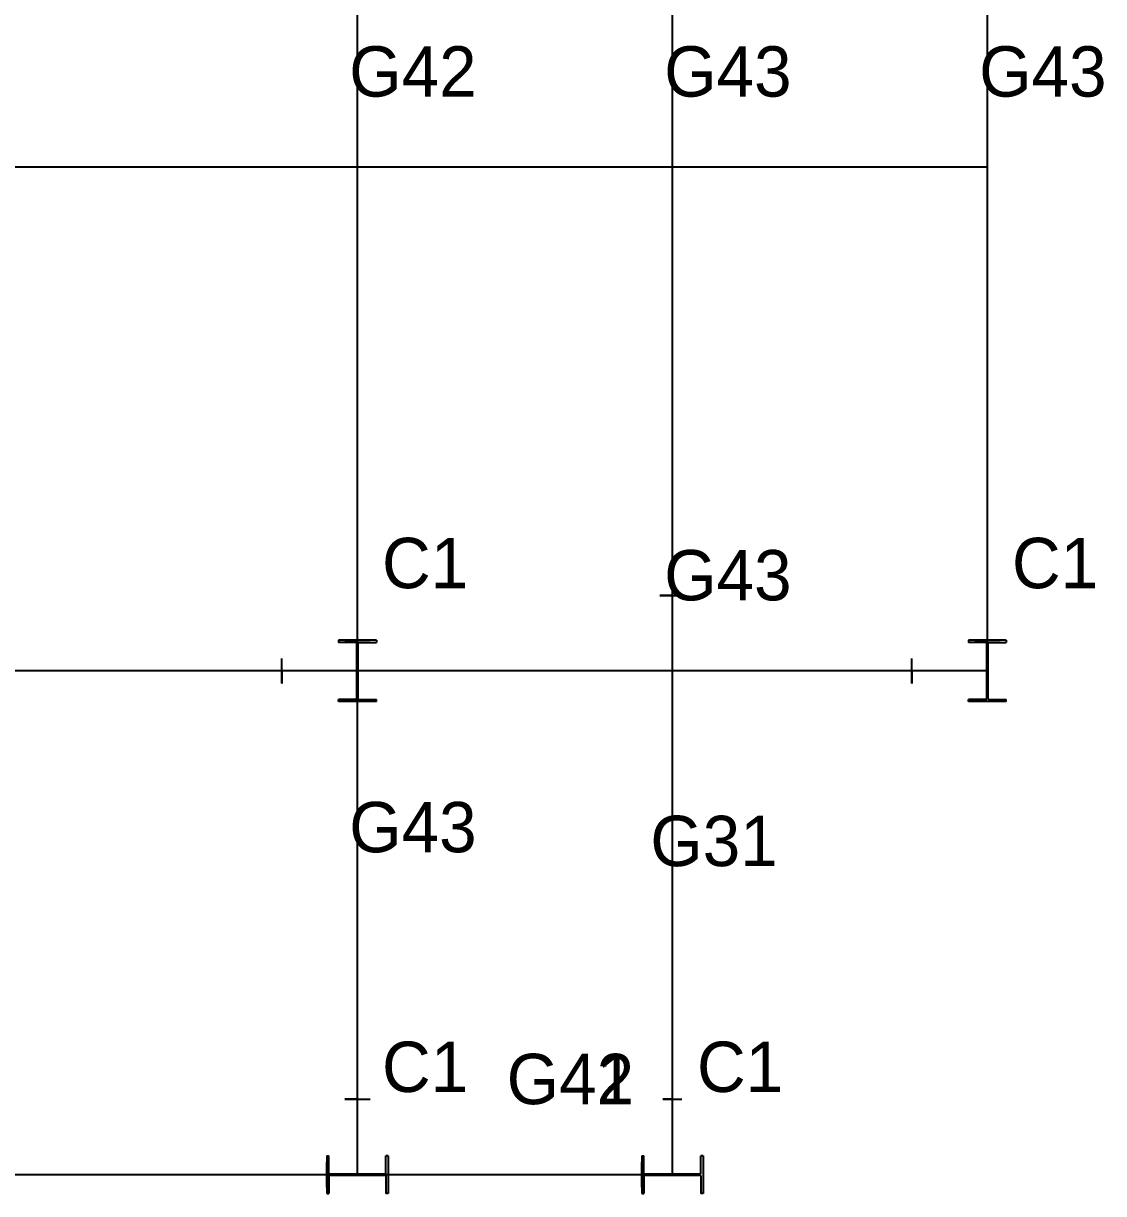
# Model space of a CAD drawing. Extents: x -150 to 68522, y -150 to 33063.
# Drawn here: x 59949 to 68522, y -150 to 9141 of the extents above; entities that cross this region are included whole.
import ezdxf
from ezdxf.enums import TextEntityAlignment as Align

# ---------------------------------------------------------------- set-up
doc = ezdxf.new("R2010")
doc.units = 0
doc.layers.get('0').update_dxf_attribs({"color": 2, "linetype": 'CONTINUOUS'})

msp = doc.modelspace()

# ---------------------------------------------------------------- linework, layer by layer
for p, q in [((62600, 8000), (62600, 12000)), ((62600, 4000, 3330), (62600, 12000, 3330)), ((62600, 4000, 6460), (62600, 12000, 6460)), ((62600, 4000, 9590), (62600, 12000, 9590)), ((65100, 4000, 3330), (65100, 12000, 3330)), ((65100, 4000, 6460), (65100, 12000, 6460)), ((65100, 4000, 9590), (65100, 12000, 9590)), ((67600, 8000), (67600, 12000)), ((67600, 4000, 3330), (67600, 12000, 3330)), ((67600, 4000, 6460), (67600, 12000, 6460)), ((67600, 4000, 9590), (67600, 12000, 9590)), ((62600, 8000), (55100, 8000)), ((62600, 4000), (62600, 8000)), ((67600, 8000), (62600, 8000)), ((67600, 4000), (67600, 8000)), ((62600, 4000), (55100, 4000)), ((62600, 4000, 3330), (55100, 4000, 3330)), ((62600, 4000, 6460), (55100, 4000, 6460)), ((62600, 4000, 9590), (55100, 4000, 9590)), ((62600, 0), (62600, 4000)), ((65100, 4000), (62600, 4000)), ((62600, 4000), (62600, 4000, 3330)), ((67600, 4000, 3330), (62600, 4000, 3330)), ((62600, 0, 3330), (62600, 4000, 3330)), ((62600, 4000, 3330), (62600, 4000, 6460)), ((62600, 4000, 6460), (62600, 4000, 9590)), ((67600, 4000, 6460), (62600, 4000, 6460)), ((62600, 0, 6460), (62600, 4000, 6460)), ((67600, 4000, 9590), (62600, 4000, 9590)), ((62600, 0, 9590), (62600, 4000, 9590)), ((67600, 4000), (65100, 4000)), ((65100, 0), (65100, 4000)), ((65100, 0, 3330), (65100, 4000, 3330)), ((65100, 0, 6460), (65100, 4000, 6460)), ((65100, 0, 9590), (65100, 4000, 9590)), ((67600, 4000), (67600, 4000, 3330)), ((67600, 4000, 3330), (67600, 4000, 6460)), ((67600, 4000, 6460), (67600, 4000, 9590)), ((62600, 0), (55100, 0)), ((62600, 0, 3330), (55100, 0, 3330)), ((62600, 0, 6460), (55100, 0, 6460)), ((62600, 0, 9590), (55100, 0, 9590)), ((65100, 0), (62600, 0)), ((62600, 0), (62600, 0, 3330)), ((65100, 0, 3330), (62600, 0, 3330)), ((62600, 0, 3330), (62600, 0, 6460)), ((62600, 0, 6460), (62600, 0, 9590)), ((65100, 0, 6460), (62600, 0, 6460)), ((65100, 0, 9590), (62600, 0, 9590)), ((65100, 0), (65100, 0, 3330)), ((65100, 0, 3330), (65100, 0, 6460)), ((65100, 0, 6460), (65100, 0, 9590))]:
    msp.add_line(p, q)
at = {"layer": 'C1'}
for p, q in [((62750, 4244), (62450, 4244)), ((62450, 4244), (62450, 4226)), ((62750, 4244, 3330), (62450, 4244, 3330)), ((62450, 4244, 3330), (62450, 4226, 3330)), ((62750, 4244, 6460), (62450, 4244, 6460)), ((62450, 4244, 6460), (62450, 4226, 6460)), ((62594.5, 4226), (62450, 4226)), ((62594.5, 4226, 3330), (62450, 4226, 3330)), ((62594.5, 4226, 6460), (62450, 4226, 6460)), ((62594.5, 3774), (62594.5, 4226)), ((62594.5, 4226), (62594.5, 4226)), ((62594.5, 4226), (62594.5, 4226)), ((62594.5, 4226), (62594.5, 4226)), ((62594.5, 3774, 3330), (62594.5, 4226, 3330)), ((62594.5, 4226, 3330), (62594.5, 4226, 3330)), ((62594.5, 4226, 3330), (62594.5, 4226, 3330)), ((62594.5, 4226, 3330), (62594.5, 4226, 3330)), ((62594.5, 3774, 6460), (62594.5, 4226, 6460)), ((62594.5, 4226, 6460), (62594.5, 4226, 6460)), ((62594.5, 4226, 6460), (62594.5, 4226, 6460)), ((62594.5, 4226, 6460), (62594.5, 4226, 6460)), ((62605.5, 3774), (62605.5, 4226)), ((62605.5, 4226), (62605.5, 4226)), ((62605.5, 4226), (62605.5, 4226)), ((62605.5, 4226), (62605.5, 4226)), ((62605.5, 4226), (62750, 4226)), ((62605.5, 3774, 3330), (62605.5, 4226, 3330)), ((62605.5, 4226, 3330), (62605.5, 4226, 3330)), ((62605.5, 4226, 3330), (62605.5, 4226, 3330)), ((62605.5, 4226, 3330), (62605.5, 4226, 3330)), ((62605.5, 4226, 3330), (62750, 4226, 3330)), ((62605.5, 3774, 6460), (62605.5, 4226, 6460)), ((62605.5, 4226, 6460), (62605.5, 4226, 6460)), ((62605.5, 4226, 6460), (62605.5, 4226, 6460)), ((62605.5, 4226, 6460), (62605.5, 4226, 6460)), ((62605.5, 4226, 6460), (62750, 4226, 6460)), ((62750, 4244), (62750, 4226)), ((62750, 4244, 3330), (62750, 4226, 3330)), ((62750, 4244, 6460), (62750, 4226, 6460)), ((67750, 4244), (67450, 4244)), ((67450, 4244), (67450, 4226)), ((67750, 4244, 3330), (67450, 4244, 3330)), ((67450, 4244, 3330), (67450, 4226, 3330)), ((67750, 4244, 6460), (67450, 4244, 6460)), ((67450, 4244, 6460), (67450, 4226, 6460)), ((67594.5, 4226), (67450, 4226)), ((67594.5, 4226, 3330), (67450, 4226, 3330)), ((67594.5, 4226, 6460), (67450, 4226, 6460)), ((67594.5, 3774), (67594.5, 4226)), ((67594.5, 4226), (67594.5, 4226)), ((67594.5, 4226), (67594.5, 4226)), ((67594.5, 4226), (67594.5, 4226)), ((67594.5, 3774, 3330), (67594.5, 4226, 3330)), ((67594.5, 4226, 3330), (67594.5, 4226, 3330)), ((67594.5, 4226, 3330), (67594.5, 4226, 3330)), ((67594.5, 4226, 3330), (67594.5, 4226, 3330)), ((67594.5, 3774, 6460), (67594.5, 4226, 6460)), ((67594.5, 4226, 6460), (67594.5, 4226, 6460)), ((67594.5, 4226, 6460), (67594.5, 4226, 6460)), ((67594.5, 4226, 6460), (67594.5, 4226, 6460)), ((67605.5, 3774), (67605.5, 4226)), ((67605.5, 4226), (67605.5, 4226)), ((67605.5, 4226), (67605.5, 4226)), ((67605.5, 4226), (67605.5, 4226)), ((67605.5, 4226), (67750, 4226)), ((67605.5, 3774, 3330), (67605.5, 4226, 3330)), ((67605.5, 4226, 3330), (67605.5, 4226, 3330)), ((67605.5, 4226, 3330), (67605.5, 4226, 3330)), ((67605.5, 4226, 3330), (67605.5, 4226, 3330)), ((67605.5, 4226, 3330), (67750, 4226, 3330)), ((67605.5, 3774, 6460), (67605.5, 4226, 6460)), ((67605.5, 4226, 6460), (67605.5, 4226, 6460)), ((67605.5, 4226, 6460), (67605.5, 4226, 6460)), ((67605.5, 4226, 6460), (67605.5, 4226, 6460)), ((67605.5, 4226, 6460), (67750, 4226, 6460)), ((67750, 4244), (67750, 4226)), ((67750, 4244, 3330), (67750, 4226, 3330)), ((67750, 4244, 6460), (67750, 4226, 6460)), ((62594.5, 3774), (62450, 3774)), ((62450, 3756), (62450, 3774)), ((62594.5, 3774, 3330), (62450, 3774, 3330)), ((62450, 3756, 3330), (62450, 3774, 3330)), ((62594.5, 3774, 6460), (62450, 3774, 6460)), ((62450, 3756, 6460), (62450, 3774, 6460)), ((62750, 3756), (62450, 3756)), ((62750, 3756, 3330), (62450, 3756, 3330)), ((62750, 3756, 6460), (62450, 3756, 6460)), ((62594.5, 3774), (62594.5, 3774)), ((62594.5, 3774), (62594.5, 3774)), ((62594.5, 3774), (62594.5, 3774)), ((62594.5, 3774, 3330), (62594.5, 3774, 3330)), ((62594.5, 3774, 3330), (62594.5, 3774, 3330)), ((62594.5, 3774, 3330), (62594.5, 3774, 3330)), ((62594.5, 3774, 6460), (62594.5, 3774, 6460)), ((62594.5, 3774, 6460), (62594.5, 3774, 6460)), ((62594.5, 3774, 6460), (62594.5, 3774, 6460)), ((62605.5, 3774), (62605.5, 3774)), ((62605.5, 3774), (62605.5, 3774)), ((62605.5, 3774), (62605.5, 3774)), ((62605.5, 3774), (62750, 3774)), ((62605.5, 3774, 3330), (62605.5, 3774, 3330)), ((62605.5, 3774, 3330), (62605.5, 3774, 3330)), ((62605.5, 3774, 3330), (62605.5, 3774, 3330)), ((62605.5, 3774, 3330), (62750, 3774, 3330)), ((62605.5, 3774, 6460), (62605.5, 3774, 6460)), ((62605.5, 3774, 6460), (62605.5, 3774, 6460)), ((62605.5, 3774, 6460), (62605.5, 3774, 6460)), ((62605.5, 3774, 6460), (62750, 3774, 6460)), ((62750, 3756), (62750, 3774)), ((62750, 3756, 3330), (62750, 3774, 3330)), ((62750, 3756, 6460), (62750, 3774, 6460)), ((67594.5, 3774), (67450, 3774)), ((67450, 3756), (67450, 3774)), ((67594.5, 3774, 3330), (67450, 3774, 3330)), ((67450, 3756, 3330), (67450, 3774, 3330)), ((67594.5, 3774, 6460), (67450, 3774, 6460)), ((67450, 3756, 6460), (67450, 3774, 6460)), ((67750, 3756), (67450, 3756)), ((67750, 3756, 3330), (67450, 3756, 3330)), ((67750, 3756, 6460), (67450, 3756, 6460)), ((67594.5, 3774), (67594.5, 3774)), ((67594.5, 3774), (67594.5, 3774)), ((67594.5, 3774), (67594.5, 3774)), ((67594.5, 3774, 3330), (67594.5, 3774, 3330)), ((67594.5, 3774, 3330), (67594.5, 3774, 3330)), ((67594.5, 3774, 3330), (67594.5, 3774, 3330)), ((67594.5, 3774, 6460), (67594.5, 3774, 6460)), ((67594.5, 3774, 6460), (67594.5, 3774, 6460)), ((67594.5, 3774, 6460), (67594.5, 3774, 6460)), ((67605.5, 3774), (67605.5, 3774)), ((67605.5, 3774), (67605.5, 3774)), ((67605.5, 3774), (67605.5, 3774)), ((67605.5, 3774), (67750, 3774)), ((67605.5, 3774, 3330), (67605.5, 3774, 3330)), ((67605.5, 3774, 3330), (67605.5, 3774, 3330)), ((67605.5, 3774, 3330), (67605.5, 3774, 3330)), ((67605.5, 3774, 3330), (67750, 3774, 3330)), ((67605.5, 3774, 6460), (67605.5, 3774, 6460)), ((67605.5, 3774, 6460), (67605.5, 3774, 6460)), ((67605.5, 3774, 6460), (67605.5, 3774, 6460)), ((67605.5, 3774, 6460), (67750, 3774, 6460)), ((67750, 3756), (67750, 3774)), ((67750, 3756, 3330), (67750, 3774, 3330)), ((67750, 3756, 6460), (67750, 3774, 6460)), ((62356, 150), (62356, -150)), ((62356, 150), (62374, 150)), ((62356, 150, 3330), (62356, -150, 3330)), ((62356, 150, 3330), (62374, 150, 3330)), ((62356, 150, 6460), (62356, -150, 6460)), ((62356, 150, 6460), (62374, 150, 6460)), ((62374, 5.5), (62374, 150)), ((62374, 5.5, 3330), (62374, 150, 3330)), ((62374, 5.5, 6460), (62374, 150, 6460)), ((62826, 5.5), (62826, 150)), ((62844, 150), (62826, 150)), ((62826, 5.5, 3330), (62826, 150, 3330)), ((62844, 150, 3330), (62826, 150, 3330)), ((62826, 5.5, 6460), (62826, 150, 6460)), ((62844, 150, 6460), (62826, 150, 6460)), ((62844, 150), (62844, -150)), ((62844, 150, 3330), (62844, -150, 3330)), ((62844, 150, 6460), (62844, -150, 6460)), ((64856, 150), (64856, -150)), ((64856, 150), (64874, 150)), ((64856, 150, 3330), (64856, -150, 3330)), ((64856, 150, 3330), (64874, 150, 3330)), ((64856, 150, 6460), (64856, -150, 6460)), ((64856, 150, 6460), (64874, 150, 6460)), ((64874, 5.5), (64874, 150)), ((64874, 5.5, 3330), (64874, 150, 3330)), ((64874, 5.5, 6460), (64874, 150, 6460)), ((65326, 5.5), (65326, 150)), ((65344, 150), (65326, 150)), ((65326, 5.5, 3330), (65326, 150, 3330)), ((65344, 150, 3330), (65326, 150, 3330)), ((65326, 5.5, 6460), (65326, 150, 6460)), ((65344, 150, 6460), (65326, 150, 6460)), ((65344, 150), (65344, -150)), ((65344, 150, 3330), (65344, -150, 3330)), ((65344, 150, 6460), (65344, -150, 6460)), ((62826, 5.5), (62374, 5.5)), ((62374, 5.5), (62374, 5.5)), ((62374, 5.5), (62374, 5.5)), ((62374, 5.5), (62374, 5.5)), ((62826, 5.5, 3330), (62374, 5.5, 3330)), ((62374, 5.5, 3330), (62374, 5.5, 3330)), ((62374, 5.5, 3330), (62374, 5.5, 3330)), ((62374, 5.5, 3330), (62374, 5.5, 3330)), ((62826, 5.5, 6460), (62374, 5.5, 6460)), ((62374, 5.5, 6460), (62374, 5.5, 6460)), ((62374, 5.5, 6460), (62374, 5.5, 6460)), ((62374, 5.5, 6460), (62374, 5.5, 6460)), ((62826, 5.5), (62826, 5.5)), ((62826, 5.5), (62826, 5.5)), ((62826, 5.5), (62826, 5.5)), ((62826, 5.5, 3330), (62826, 5.5, 3330)), ((62826, 5.5, 3330), (62826, 5.5, 3330)), ((62826, 5.5, 3330), (62826, 5.5, 3330)), ((62826, 5.5, 6460), (62826, 5.5, 6460)), ((62826, 5.5, 6460), (62826, 5.5, 6460)), ((62826, 5.5, 6460), (62826, 5.5, 6460)), ((65326, 5.5), (64874, 5.5)), ((64874, 5.5), (64874, 5.5)), ((64874, 5.5), (64874, 5.5)), ((64874, 5.5), (64874, 5.5)), ((65326, 5.5, 3330), (64874, 5.5, 3330)), ((64874, 5.5, 3330), (64874, 5.5, 3330)), ((64874, 5.5, 3330), (64874, 5.5, 3330)), ((64874, 5.5, 3330), (64874, 5.5, 3330)), ((65326, 5.5, 6460), (64874, 5.5, 6460)), ((64874, 5.5, 6460), (64874, 5.5, 6460)), ((64874, 5.5, 6460), (64874, 5.5, 6460)), ((64874, 5.5, 6460), (64874, 5.5, 6460)), ((65326, 5.5), (65326, 5.5)), ((65326, 5.5), (65326, 5.5)), ((65326, 5.5), (65326, 5.5)), ((65326, 5.5, 3330), (65326, 5.5, 3330)), ((65326, 5.5, 3330), (65326, 5.5, 3330)), ((65326, 5.5, 3330), (65326, 5.5, 3330)), ((65326, 5.5, 6460), (65326, 5.5, 6460)), ((65326, 5.5, 6460), (65326, 5.5, 6460)), ((65326, 5.5, 6460), (65326, 5.5, 6460)), ((62826, -5.5), (62374, -5.5)), ((62374, -5.5), (62374, -5.5)), ((62374, -5.5), (62374, -5.5)), ((62374, -5.5), (62374, -5.5)), ((62374, -5.5), (62374, -150)), ((62826, -5.5, 3330), (62374, -5.5, 3330)), ((62374, -5.5, 3330), (62374, -5.5, 3330)), ((62374, -5.5, 3330), (62374, -5.5, 3330)), ((62374, -5.5, 3330), (62374, -5.5, 3330)), ((62374, -5.5, 3330), (62374, -150, 3330)), ((62826, -5.5, 6460), (62374, -5.5, 6460)), ((62374, -5.5, 6460), (62374, -5.5, 6460)), ((62374, -5.5, 6460), (62374, -5.5, 6460)), ((62374, -5.5, 6460), (62374, -5.5, 6460)), ((62374, -5.5, 6460), (62374, -150, 6460)), ((62826, -5.5), (62826, -5.5)), ((62826, -5.5), (62826, -5.5)), ((62826, -5.5), (62826, -5.5)), ((62826, -5.5), (62826, -150)), ((62826, -5.5, 3330), (62826, -5.5, 3330)), ((62826, -5.5, 3330), (62826, -5.5, 3330)), ((62826, -5.5, 3330), (62826, -5.5, 3330)), ((62826, -5.5, 3330), (62826, -150, 3330)), ((62826, -5.5, 6460), (62826, -5.5, 6460)), ((62826, -5.5, 6460), (62826, -5.5, 6460)), ((62826, -5.5, 6460), (62826, -5.5, 6460)), ((62826, -5.5, 6460), (62826, -150, 6460)), ((65326, -5.5), (64874, -5.5)), ((64874, -5.5), (64874, -5.5)), ((64874, -5.5), (64874, -5.5)), ((64874, -5.5), (64874, -5.5)), ((64874, -5.5), (64874, -150)), ((65326, -5.5, 3330), (64874, -5.5, 3330)), ((64874, -5.5, 3330), (64874, -5.5, 3330)), ((64874, -5.5, 3330), (64874, -5.5, 3330)), ((64874, -5.5, 3330), (64874, -5.5, 3330)), ((64874, -5.5, 3330), (64874, -150, 3330)), ((65326, -5.5, 6460), (64874, -5.5, 6460)), ((64874, -5.5, 6460), (64874, -5.5, 6460)), ((64874, -5.5, 6460), (64874, -5.5, 6460)), ((64874, -5.5, 6460), (64874, -5.5, 6460)), ((64874, -5.5, 6460), (64874, -150, 6460)), ((65326, -5.5), (65326, -5.5)), ((65326, -5.5), (65326, -5.5)), ((65326, -5.5), (65326, -5.5)), ((65326, -5.5), (65326, -150)), ((65326, -5.5, 3330), (65326, -5.5, 3330)), ((65326, -5.5, 3330), (65326, -5.5, 3330)), ((65326, -5.5, 3330), (65326, -5.5, 3330)), ((65326, -5.5, 3330), (65326, -150, 3330)), ((65326, -5.5, 6460), (65326, -5.5, 6460)), ((65326, -5.5, 6460), (65326, -5.5, 6460)), ((65326, -5.5, 6460), (65326, -5.5, 6460)), ((65326, -5.5, 6460), (65326, -150, 6460)), ((62356, -150), (62374, -150)), ((62356, -150, 3330), (62374, -150, 3330)), ((62356, -150, 6460), (62374, -150, 6460)), ((62844, -150), (62826, -150)), ((62844, -150, 3330), (62826, -150, 3330)), ((62844, -150, 6460), (62826, -150, 6460)), ((64856, -150), (64874, -150)), ((64856, -150, 3330), (64874, -150, 3330)), ((64856, -150, 6460), (64874, -150, 6460)), ((65344, -150), (65326, -150)), ((65344, -150, 3330), (65326, -150, 3330)), ((65344, -150, 6460), (65326, -150, 6460))]:
    msp.add_line(p, q, dxfattribs=at)
at = {"layer": 'G31', "extrusion": (0, 1, 0)}
for p, q in [((65025, 600, 3480), (65175, 600, 3480)), ((65025, 600, 3180), (65175, 600, 3180)), ((65096.75, 600, 3471), (65025, 600, 3471)), ((65025, 600, 3480), (65025, 600, 3471)), ((65096.75, 600, 3189), (65025, 600, 3189)), ((65025, 600, 3180), (65025, 600, 3189)), ((65025, 600, 6610), (65175, 600, 6610)), ((65025, 600, 6310), (65175, 600, 6310)), ((65096.75, 600, 6601), (65025, 600, 6601)), ((65025, 600, 6610), (65025, 600, 6601)), ((65096.75, 600, 6319), (65025, 600, 6319)), ((65025, 600, 6310), (65025, 600, 6319)), ((65025, 600, 9740), (65175, 600, 9740)), ((65025, 600, 9440), (65175, 600, 9440)), ((65096.75, 600, 9731), (65025, 600, 9731)), ((65025, 600, 9740), (65025, 600, 9731)), ((65096.75, 600, 9449), (65025, 600, 9449)), ((65025, 600, 9440), (65025, 600, 9449)), ((65096.75, 600, 3189), (65096.75, 600, 3471)), ((65096.75, 600, 3471), (65096.75, 600, 3471)), ((65096.75, 600, 3189), (65096.75, 600, 3189)), ((65096.75, 600, 3471), (65096.75, 600, 3471)), ((65096.75, 600, 3189), (65096.75, 600, 3189)), ((65096.75, 600, 3471), (65096.75, 600, 3471)), ((65096.75, 600, 3189), (65096.75, 600, 3189)), ((65096.75, 600, 6319), (65096.75, 600, 6601)), ((65096.75, 600, 6601), (65096.75, 600, 6601)), ((65096.75, 600, 6319), (65096.75, 600, 6319)), ((65096.75, 600, 6601), (65096.75, 600, 6601)), ((65096.75, 600, 6319), (65096.75, 600, 6319)), ((65096.75, 600, 6601), (65096.75, 600, 6601)), ((65096.75, 600, 6319), (65096.75, 600, 6319)), ((65096.75, 600, 9449), (65096.75, 600, 9731)), ((65096.75, 600, 9731), (65096.75, 600, 9731)), ((65096.75, 600, 9449), (65096.75, 600, 9449)), ((65096.75, 600, 9731), (65096.75, 600, 9731)), ((65096.75, 600, 9449), (65096.75, 600, 9449)), ((65096.75, 600, 9731), (65096.75, 600, 9731)), ((65096.75, 600, 9449), (65096.75, 600, 9449)), ((65103.25, 600, 3189), (65103.25, 600, 3471)), ((65103.25, 600, 3189), (65103.25, 600, 3189)), ((65103.25, 600, 3471), (65103.25, 600, 3471)), ((65103.25, 600, 3189), (65103.25, 600, 3189)), ((65103.25, 600, 3471), (65103.25, 600, 3471)), ((65103.25, 600, 3189), (65103.25, 600, 3189)), ((65103.25, 600, 3471), (65103.25, 600, 3471)), ((65103.25, 600, 3471), (65175, 600, 3471)), ((65103.25, 600, 3189), (65175, 600, 3189)), ((65103.25, 600, 6319), (65103.25, 600, 6601)), ((65103.25, 600, 6319), (65103.25, 600, 6319)), ((65103.25, 600, 6601), (65103.25, 600, 6601)), ((65103.25, 600, 6319), (65103.25, 600, 6319)), ((65103.25, 600, 6601), (65103.25, 600, 6601)), ((65103.25, 600, 6319), (65103.25, 600, 6319)), ((65103.25, 600, 6601), (65103.25, 600, 6601)), ((65103.25, 600, 6601), (65175, 600, 6601)), ((65103.25, 600, 6319), (65175, 600, 6319)), ((65103.25, 600, 9449), (65103.25, 600, 9731)), ((65103.25, 600, 9449), (65103.25, 600, 9449)), ((65103.25, 600, 9731), (65103.25, 600, 9731)), ((65103.25, 600, 9449), (65103.25, 600, 9449)), ((65103.25, 600, 9731), (65103.25, 600, 9731)), ((65103.25, 600, 9449), (65103.25, 600, 9449)), ((65103.25, 600, 9731), (65103.25, 600, 9731)), ((65103.25, 600, 9731), (65175, 600, 9731)), ((65103.25, 600, 9449), (65175, 600, 9449)), ((65175, 600, 3480), (65175, 600, 3471)), ((65175, 600, 3180), (65175, 600, 3189)), ((65175, 600, 6610), (65175, 600, 6601)), ((65175, 600, 6310), (65175, 600, 6319)), ((65175, 600, 9740), (65175, 600, 9731)), ((65175, 600, 9440), (65175, 600, 9449))]:
    msp.add_line(p, q, dxfattribs=at)
at = {"layer": 'G41', "extrusion": (-1, 0, 0)}
for p, q in [((62000, 3900, 3530), (62000, 4100, 3530)), ((62000, 3900, 3130), (62000, 4100, 3130)), ((62000, 4006, 3508), (62000, 4100, 3508)), ((62000, 4100, 3530), (62000, 4100, 3508)), ((62000, 4006, 3152), (62000, 4100, 3152)), ((62000, 4100, 3130), (62000, 4100, 3152)), ((62000, 3900, 6660), (62000, 4100, 6660)), ((62000, 3900, 6260), (62000, 4100, 6260)), ((62000, 4006, 6638), (62000, 4100, 6638)), ((62000, 4100, 6660), (62000, 4100, 6638)), ((62000, 4006, 6282), (62000, 4100, 6282)), ((62000, 4100, 6260), (62000, 4100, 6282)), ((62000, 3900, 9790), (62000, 4100, 9790)), ((62000, 3900, 9390), (62000, 4100, 9390)), ((62000, 4006, 9768), (62000, 4100, 9768)), ((62000, 4100, 9790), (62000, 4100, 9768)), ((62000, 4006, 9412), (62000, 4100, 9412)), ((62000, 4100, 9390), (62000, 4100, 9412)), ((62000, 4006, 3152), (62000, 4006, 3508)), ((62000, 4006, 3152), (62000, 4006, 3152)), ((62000, 4006, 3508), (62000, 4006, 3508)), ((62000, 4006, 3152), (62000, 4006, 3152)), ((62000, 4006, 3508), (62000, 4006, 3508)), ((62000, 4006, 3152), (62000, 4006, 3152)), ((62000, 4006, 3508), (62000, 4006, 3508)), ((62000, 4006, 6282), (62000, 4006, 6638)), ((62000, 4006, 6282), (62000, 4006, 6282)), ((62000, 4006, 6638), (62000, 4006, 6638)), ((62000, 4006, 6282), (62000, 4006, 6282)), ((62000, 4006, 6638), (62000, 4006, 6638)), ((62000, 4006, 6282), (62000, 4006, 6282)), ((62000, 4006, 6638), (62000, 4006, 6638)), ((62000, 4006, 9412), (62000, 4006, 9768)), ((62000, 4006, 9412), (62000, 4006, 9412)), ((62000, 4006, 9768), (62000, 4006, 9768)), ((62000, 4006, 9412), (62000, 4006, 9412)), ((62000, 4006, 9768), (62000, 4006, 9768)), ((62000, 4006, 9412), (62000, 4006, 9412)), ((62000, 4006, 9768), (62000, 4006, 9768)), ((62000, 3994, 3152), (62000, 3994, 3508)), ((62000, 3994, 3508), (62000, 3994, 3508)), ((62000, 3994, 3152), (62000, 3994, 3152)), ((62000, 3994, 3508), (62000, 3994, 3508)), ((62000, 3994, 3152), (62000, 3994, 3152)), ((62000, 3994, 3508), (62000, 3994, 3508)), ((62000, 3994, 3152), (62000, 3994, 3152)), ((62000, 3994, 3508), (62000, 3900, 3508)), ((62000, 3994, 3152), (62000, 3900, 3152)), ((62000, 3994, 6282), (62000, 3994, 6638)), ((62000, 3994, 6638), (62000, 3994, 6638)), ((62000, 3994, 6282), (62000, 3994, 6282)), ((62000, 3994, 6638), (62000, 3994, 6638)), ((62000, 3994, 6282), (62000, 3994, 6282)), ((62000, 3994, 6638), (62000, 3994, 6638)), ((62000, 3994, 6282), (62000, 3994, 6282)), ((62000, 3994, 6638), (62000, 3900, 6638)), ((62000, 3994, 6282), (62000, 3900, 6282)), ((62000, 3994, 9412), (62000, 3994, 9768)), ((62000, 3994, 9768), (62000, 3994, 9768)), ((62000, 3994, 9412), (62000, 3994, 9412)), ((62000, 3994, 9768), (62000, 3994, 9768)), ((62000, 3994, 9412), (62000, 3994, 9412)), ((62000, 3994, 9768), (62000, 3994, 9768)), ((62000, 3994, 9412), (62000, 3994, 9412)), ((62000, 3994, 9768), (62000, 3900, 9768)), ((62000, 3994, 9412), (62000, 3900, 9412)), ((62000, 3900, 3530), (62000, 3900, 3508)), ((62000, 3900, 3130), (62000, 3900, 3152)), ((62000, 3900, 6660), (62000, 3900, 6638)), ((62000, 3900, 6260), (62000, 3900, 6282)), ((62000, 3900, 9790), (62000, 3900, 9768)), ((62000, 3900, 9390), (62000, 3900, 9412)), ((64856, -100, 3530), (64856, 100, 3530)), ((64856, -100, 3130), (64856, 100, 3130)), ((64856, 6, 3508), (64856, 100, 3508)), ((64856, 100, 3530), (64856, 100, 3508)), ((64856, 6, 3152), (64856, 100, 3152)), ((64856, 100, 3130), (64856, 100, 3152)), ((64856, -100, 6660), (64856, 100, 6660)), ((64856, -100, 6260), (64856, 100, 6260)), ((64856, 6, 6638), (64856, 100, 6638)), ((64856, 100, 6660), (64856, 100, 6638)), ((64856, 6, 6282), (64856, 100, 6282)), ((64856, 100, 6260), (64856, 100, 6282)), ((64856, 6, 3152), (64856, 6, 3508)), ((64856, 6, 3152), (64856, 6, 3152)), ((64856, 6, 3508), (64856, 6, 3508)), ((64856, 6, 3152), (64856, 6, 3152)), ((64856, 6, 3508), (64856, 6, 3508)), ((64856, 6, 3152), (64856, 6, 3152)), ((64856, 6, 3508), (64856, 6, 3508)), ((64856, 6, 6282), (64856, 6, 6638)), ((64856, 6, 6282), (64856, 6, 6282)), ((64856, 6, 6638), (64856, 6, 6638)), ((64856, 6, 6282), (64856, 6, 6282)), ((64856, 6, 6638), (64856, 6, 6638)), ((64856, 6, 6282), (64856, 6, 6282)), ((64856, 6, 6638), (64856, 6, 6638)), ((64856, -6, 3152), (64856, -6, 3508)), ((64856, -6, 3508), (64856, -6, 3508)), ((64856, -6, 3152), (64856, -6, 3152)), ((64856, -6, 3508), (64856, -6, 3508)), ((64856, -6, 3152), (64856, -6, 3152)), ((64856, -6, 3508), (64856, -6, 3508)), ((64856, -6, 3152), (64856, -6, 3152)), ((64856, -6, 3508), (64856, -100, 3508)), ((64856, -6, 3152), (64856, -100, 3152)), ((64856, -6, 6282), (64856, -6, 6638)), ((64856, -6, 6638), (64856, -6, 6638)), ((64856, -6, 6282), (64856, -6, 6282)), ((64856, -6, 6638), (64856, -6, 6638)), ((64856, -6, 6282), (64856, -6, 6282)), ((64856, -6, 6638), (64856, -6, 6638)), ((64856, -6, 6282), (64856, -6, 6282)), ((64856, -6, 6638), (64856, -100, 6638)), ((64856, -6, 6282), (64856, -100, 6282)), ((64856, -100, 3530), (64856, -100, 3508)), ((64856, -100, 3130), (64856, -100, 3152)), ((64856, -100, 6660), (64856, -100, 6638)), ((64856, -100, 6260), (64856, -100, 6282))]:
    msp.add_line(p, q, dxfattribs=at)
at = {"layer": 'G42', "extrusion": (0, 1, 0)}
for p, q in [((62500, 4244, 3530), (62700, 4244, 3530)), ((62500, 4244, 3130), (62700, 4244, 3130)), ((62595.5, 4244, 3516), (62500, 4244, 3516)), ((62500, 4244, 3530), (62500, 4244, 3516)), ((62595.5, 4244, 3144), (62500, 4244, 3144)), ((62500, 4244, 3130), (62500, 4244, 3144)), ((62500, 4244, 6660), (62700, 4244, 6660)), ((62500, 4244, 6260), (62700, 4244, 6260)), ((62595.5, 4244, 6646), (62500, 4244, 6646)), ((62500, 4244, 6660), (62500, 4244, 6646)), ((62595.5, 4244, 6274), (62500, 4244, 6274)), ((62500, 4244, 6260), (62500, 4244, 6274)), ((62500, 4244, 9790), (62700, 4244, 9790)), ((62500, 4244, 9390), (62700, 4244, 9390)), ((62595.5, 4244, 9776), (62500, 4244, 9776)), ((62500, 4244, 9790), (62500, 4244, 9776)), ((62595.5, 4244, 9404), (62500, 4244, 9404)), ((62500, 4244, 9390), (62500, 4244, 9404)), ((62595.5, 4244, 3144), (62595.5, 4244, 3516)), ((62595.5, 4244, 3516), (62595.5, 4244, 3516)), ((62595.5, 4244, 3144), (62595.5, 4244, 3144)), ((62595.5, 4244, 3516), (62595.5, 4244, 3516)), ((62595.5, 4244, 3144), (62595.5, 4244, 3144)), ((62595.5, 4244, 3516), (62595.5, 4244, 3516)), ((62595.5, 4244, 3144), (62595.5, 4244, 3144)), ((62595.5, 4244, 6274), (62595.5, 4244, 6646)), ((62595.5, 4244, 6646), (62595.5, 4244, 6646)), ((62595.5, 4244, 6274), (62595.5, 4244, 6274)), ((62595.5, 4244, 6646), (62595.5, 4244, 6646)), ((62595.5, 4244, 6274), (62595.5, 4244, 6274)), ((62595.5, 4244, 6646), (62595.5, 4244, 6646)), ((62595.5, 4244, 6274), (62595.5, 4244, 6274)), ((62595.5, 4244, 9404), (62595.5, 4244, 9776)), ((62595.5, 4244, 9776), (62595.5, 4244, 9776)), ((62595.5, 4244, 9404), (62595.5, 4244, 9404)), ((62595.5, 4244, 9776), (62595.5, 4244, 9776)), ((62595.5, 4244, 9404), (62595.5, 4244, 9404)), ((62595.5, 4244, 9776), (62595.5, 4244, 9776)), ((62595.5, 4244, 9404), (62595.5, 4244, 9404)), ((62604.5, 4244, 3144), (62604.5, 4244, 3516)), ((62604.5, 4244, 3144), (62604.5, 4244, 3144)), ((62604.5, 4244, 3516), (62604.5, 4244, 3516)), ((62604.5, 4244, 3144), (62604.5, 4244, 3144)), ((62604.5, 4244, 3516), (62604.5, 4244, 3516)), ((62604.5, 4244, 3144), (62604.5, 4244, 3144)), ((62604.5, 4244, 3516), (62604.5, 4244, 3516)), ((62604.5, 4244, 3516), (62700, 4244, 3516)), ((62604.5, 4244, 3144), (62700, 4244, 3144)), ((62604.5, 4244, 6274), (62604.5, 4244, 6646)), ((62604.5, 4244, 6274), (62604.5, 4244, 6274)), ((62604.5, 4244, 6646), (62604.5, 4244, 6646)), ((62604.5, 4244, 6274), (62604.5, 4244, 6274)), ((62604.5, 4244, 6646), (62604.5, 4244, 6646)), ((62604.5, 4244, 6274), (62604.5, 4244, 6274)), ((62604.5, 4244, 6646), (62604.5, 4244, 6646)), ((62604.5, 4244, 6646), (62700, 4244, 6646)), ((62604.5, 4244, 6274), (62700, 4244, 6274)), ((62604.5, 4244, 9404), (62604.5, 4244, 9776)), ((62604.5, 4244, 9404), (62604.5, 4244, 9404)), ((62604.5, 4244, 9776), (62604.5, 4244, 9776)), ((62604.5, 4244, 9404), (62604.5, 4244, 9404)), ((62604.5, 4244, 9776), (62604.5, 4244, 9776)), ((62604.5, 4244, 9404), (62604.5, 4244, 9404)), ((62604.5, 4244, 9776), (62604.5, 4244, 9776)), ((62604.5, 4244, 9776), (62700, 4244, 9776)), ((62604.5, 4244, 9404), (62700, 4244, 9404)), ((62700, 4244, 3530), (62700, 4244, 3516)), ((62700, 4244, 3130), (62700, 4244, 3144)), ((62700, 4244, 6660), (62700, 4244, 6646)), ((62700, 4244, 6260), (62700, 4244, 6274)), ((62700, 4244, 9790), (62700, 4244, 9776)), ((62700, 4244, 9390), (62700, 4244, 9404))]:
    msp.add_line(p, q, dxfattribs=at)
at = {"layer": 'G42', "extrusion": (-1, 0, 0)}
for p, q in [((62356, -100, 3530), (62356, 100, 3530)), ((62356, -100, 3130), (62356, 100, 3130)), ((62356, 4.5, 3516), (62356, 100, 3516)), ((62356, 100, 3530), (62356, 100, 3516)), ((62356, 4.5, 3144), (62356, 100, 3144)), ((62356, 100, 3130), (62356, 100, 3144)), ((62356, -100, 6660), (62356, 100, 6660)), ((62356, -100, 6260), (62356, 100, 6260)), ((62356, 4.5, 6646), (62356, 100, 6646)), ((62356, 100, 6660), (62356, 100, 6646)), ((62356, 4.5, 6274), (62356, 100, 6274)), ((62356, 100, 6260), (62356, 100, 6274)), ((64856, -100, 9790), (64856, 100, 9790)), ((64856, -100, 9390), (64856, 100, 9390)), ((64856, 4.5, 9776), (64856, 100, 9776)), ((64856, 100, 9790), (64856, 100, 9776)), ((64856, 4.5, 9404), (64856, 100, 9404)), ((64856, 100, 9390), (64856, 100, 9404)), ((62356, 4.5, 3144), (62356, 4.5, 3516)), ((62356, 4.5, 3144), (62356, 4.5, 3144)), ((62356, 4.5, 3516), (62356, 4.5, 3516)), ((62356, 4.5, 3144), (62356, 4.5, 3144)), ((62356, 4.5, 3516), (62356, 4.5, 3516)), ((62356, 4.5, 3144), (62356, 4.5, 3144)), ((62356, 4.5, 3516), (62356, 4.5, 3516)), ((62356, 4.5, 6274), (62356, 4.5, 6646)), ((62356, 4.5, 6274), (62356, 4.5, 6274)), ((62356, 4.5, 6646), (62356, 4.5, 6646)), ((62356, 4.5, 6274), (62356, 4.5, 6274)), ((62356, 4.5, 6646), (62356, 4.5, 6646)), ((62356, 4.5, 6274), (62356, 4.5, 6274)), ((62356, 4.5, 6646), (62356, 4.5, 6646)), ((64856, 4.5, 9404), (64856, 4.5, 9776)), ((64856, 4.5, 9404), (64856, 4.5, 9404)), ((64856, 4.5, 9776), (64856, 4.5, 9776)), ((64856, 4.5, 9404), (64856, 4.5, 9404)), ((64856, 4.5, 9776), (64856, 4.5, 9776)), ((64856, 4.5, 9404), (64856, 4.5, 9404)), ((64856, 4.5, 9776), (64856, 4.5, 9776)), ((62356, -4.5, 3144), (62356, -4.5, 3516)), ((62356, -4.5, 3516), (62356, -4.5, 3516)), ((62356, -4.5, 3144), (62356, -4.5, 3144)), ((62356, -4.5, 3516), (62356, -4.5, 3516)), ((62356, -4.5, 3144), (62356, -4.5, 3144)), ((62356, -4.5, 3516), (62356, -4.5, 3516)), ((62356, -4.5, 3144), (62356, -4.5, 3144)), ((62356, -4.5, 3516), (62356, -100, 3516)), ((62356, -4.5, 3144), (62356, -100, 3144)), ((62356, -4.5, 6274), (62356, -4.5, 6646)), ((62356, -4.5, 6646), (62356, -4.5, 6646)), ((62356, -4.5, 6274), (62356, -4.5, 6274)), ((62356, -4.5, 6646), (62356, -4.5, 6646)), ((62356, -4.5, 6274), (62356, -4.5, 6274)), ((62356, -4.5, 6646), (62356, -4.5, 6646)), ((62356, -4.5, 6274), (62356, -4.5, 6274)), ((62356, -4.5, 6646), (62356, -100, 6646)), ((62356, -4.5, 6274), (62356, -100, 6274)), ((64856, -4.5, 9404), (64856, -4.5, 9776)), ((64856, -4.5, 9776), (64856, -4.5, 9776)), ((64856, -4.5, 9404), (64856, -4.5, 9404)), ((64856, -4.5, 9776), (64856, -4.5, 9776)), ((64856, -4.5, 9404), (64856, -4.5, 9404)), ((64856, -4.5, 9776), (64856, -4.5, 9776)), ((64856, -4.5, 9404), (64856, -4.5, 9404)), ((64856, -4.5, 9776), (64856, -100, 9776)), ((64856, -4.5, 9404), (64856, -100, 9404)), ((62356, -100, 3530), (62356, -100, 3516)), ((62356, -100, 3130), (62356, -100, 3144)), ((62356, -100, 6660), (62356, -100, 6646)), ((62356, -100, 6260), (62356, -100, 6274)), ((64856, -100, 9790), (64856, -100, 9776)), ((64856, -100, 9390), (64856, -100, 9404))]:
    msp.add_line(p, q, dxfattribs=at)
at = {"layer": 'G43', "extrusion": (0, 1, 0)}
for p, q in [((65000, 4600, 3530), (65200, 4600, 3530)), ((65000, 4600, 3130), (65200, 4600, 3130)), ((65096, 4600, 3517), (65000, 4600, 3517)), ((65000, 4600, 3530), (65000, 4600, 3517)), ((65096, 4600, 3143), (65000, 4600, 3143)), ((65000, 4600, 3130), (65000, 4600, 3143)), ((65000, 4600, 6660), (65200, 4600, 6660)), ((65000, 4600, 6260), (65200, 4600, 6260)), ((65096, 4600, 6647), (65000, 4600, 6647)), ((65000, 4600, 6660), (65000, 4600, 6647)), ((65096, 4600, 6273), (65000, 4600, 6273)), ((65000, 4600, 6260), (65000, 4600, 6273)), ((65000, 4600, 9790), (65200, 4600, 9790)), ((65000, 4600, 9390), (65200, 4600, 9390)), ((65096, 4600, 9777), (65000, 4600, 9777)), ((65000, 4600, 9790), (65000, 4600, 9777)), ((65096, 4600, 9403), (65000, 4600, 9403)), ((65000, 4600, 9390), (65000, 4600, 9403)), ((65096, 4600, 3143), (65096, 4600, 3517)), ((65096, 4600, 3517), (65096, 4600, 3517)), ((65096, 4600, 3143), (65096, 4600, 3143)), ((65096, 4600, 3517), (65096, 4600, 3517)), ((65096, 4600, 3143), (65096, 4600, 3143)), ((65096, 4600, 3517), (65096, 4600, 3517)), ((65096, 4600, 3143), (65096, 4600, 3143)), ((65096, 4600, 6273), (65096, 4600, 6647)), ((65096, 4600, 6647), (65096, 4600, 6647)), ((65096, 4600, 6273), (65096, 4600, 6273)), ((65096, 4600, 6647), (65096, 4600, 6647)), ((65096, 4600, 6273), (65096, 4600, 6273)), ((65096, 4600, 6647), (65096, 4600, 6647)), ((65096, 4600, 6273), (65096, 4600, 6273)), ((65096, 4600, 9403), (65096, 4600, 9777)), ((65096, 4600, 9777), (65096, 4600, 9777)), ((65096, 4600, 9403), (65096, 4600, 9403)), ((65096, 4600, 9777), (65096, 4600, 9777)), ((65096, 4600, 9403), (65096, 4600, 9403)), ((65096, 4600, 9777), (65096, 4600, 9777)), ((65096, 4600, 9403), (65096, 4600, 9403)), ((65104, 4600, 3143), (65104, 4600, 3517)), ((65104, 4600, 3143), (65104, 4600, 3143)), ((65104, 4600, 3517), (65104, 4600, 3517)), ((65104, 4600, 3143), (65104, 4600, 3143)), ((65104, 4600, 3517), (65104, 4600, 3517)), ((65104, 4600, 3143), (65104, 4600, 3143)), ((65104, 4600, 3517), (65104, 4600, 3517)), ((65104, 4600, 3517), (65200, 4600, 3517)), ((65104, 4600, 3143), (65200, 4600, 3143)), ((65104, 4600, 6273), (65104, 4600, 6647)), ((65104, 4600, 6273), (65104, 4600, 6273)), ((65104, 4600, 6647), (65104, 4600, 6647)), ((65104, 4600, 6273), (65104, 4600, 6273)), ((65104, 4600, 6647), (65104, 4600, 6647)), ((65104, 4600, 6273), (65104, 4600, 6273)), ((65104, 4600, 6647), (65104, 4600, 6647)), ((65104, 4600, 6647), (65200, 4600, 6647)), ((65104, 4600, 6273), (65200, 4600, 6273)), ((65104, 4600, 9403), (65104, 4600, 9777)), ((65104, 4600, 9403), (65104, 4600, 9403)), ((65104, 4600, 9777), (65104, 4600, 9777)), ((65104, 4600, 9403), (65104, 4600, 9403)), ((65104, 4600, 9777), (65104, 4600, 9777)), ((65104, 4600, 9403), (65104, 4600, 9403)), ((65104, 4600, 9777), (65104, 4600, 9777)), ((65104, 4600, 9777), (65200, 4600, 9777)), ((65104, 4600, 9403), (65200, 4600, 9403)), ((65200, 4600, 3530), (65200, 4600, 3517)), ((65200, 4600, 3130), (65200, 4600, 3143)), ((65200, 4600, 6660), (65200, 4600, 6647)), ((65200, 4600, 6260), (65200, 4600, 6273)), ((65200, 4600, 9790), (65200, 4600, 9777)), ((65200, 4600, 9390), (65200, 4600, 9403)), ((67500, 4244, 3530), (67700, 4244, 3530)), ((67500, 4244, 3130), (67700, 4244, 3130)), ((67596, 4244, 3517), (67500, 4244, 3517)), ((67500, 4244, 3530), (67500, 4244, 3517)), ((67596, 4244, 3143), (67500, 4244, 3143)), ((67500, 4244, 3130), (67500, 4244, 3143)), ((67500, 4244, 6660), (67700, 4244, 6660)), ((67500, 4244, 6260), (67700, 4244, 6260)), ((67596, 4244, 6647), (67500, 4244, 6647)), ((67500, 4244, 6660), (67500, 4244, 6647)), ((67596, 4244, 6273), (67500, 4244, 6273)), ((67500, 4244, 6260), (67500, 4244, 6273)), ((67500, 4244, 9790), (67700, 4244, 9790)), ((67500, 4244, 9390), (67700, 4244, 9390)), ((67596, 4244, 9777), (67500, 4244, 9777)), ((67500, 4244, 9790), (67500, 4244, 9777)), ((67596, 4244, 9403), (67500, 4244, 9403)), ((67500, 4244, 9390), (67500, 4244, 9403)), ((67596, 4244, 3143), (67596, 4244, 3517)), ((67596, 4244, 3517), (67596, 4244, 3517)), ((67596, 4244, 3143), (67596, 4244, 3143)), ((67596, 4244, 3517), (67596, 4244, 3517)), ((67596, 4244, 3143), (67596, 4244, 3143)), ((67596, 4244, 3517), (67596, 4244, 3517)), ((67596, 4244, 3143), (67596, 4244, 3143)), ((67596, 4244, 6273), (67596, 4244, 6647)), ((67596, 4244, 6647), (67596, 4244, 6647)), ((67596, 4244, 6273), (67596, 4244, 6273)), ((67596, 4244, 6647), (67596, 4244, 6647)), ((67596, 4244, 6273), (67596, 4244, 6273)), ((67596, 4244, 6647), (67596, 4244, 6647)), ((67596, 4244, 6273), (67596, 4244, 6273)), ((67596, 4244, 9403), (67596, 4244, 9777)), ((67596, 4244, 9777), (67596, 4244, 9777)), ((67596, 4244, 9403), (67596, 4244, 9403)), ((67596, 4244, 9777), (67596, 4244, 9777)), ((67596, 4244, 9403), (67596, 4244, 9403)), ((67596, 4244, 9777), (67596, 4244, 9777)), ((67596, 4244, 9403), (67596, 4244, 9403)), ((67604, 4244, 3143), (67604, 4244, 3517)), ((67604, 4244, 3143), (67604, 4244, 3143)), ((67604, 4244, 3517), (67604, 4244, 3517)), ((67604, 4244, 3143), (67604, 4244, 3143)), ((67604, 4244, 3517), (67604, 4244, 3517)), ((67604, 4244, 3143), (67604, 4244, 3143)), ((67604, 4244, 3517), (67604, 4244, 3517)), ((67604, 4244, 3517), (67700, 4244, 3517)), ((67604, 4244, 3143), (67700, 4244, 3143)), ((67604, 4244, 6273), (67604, 4244, 6647)), ((67604, 4244, 6273), (67604, 4244, 6273)), ((67604, 4244, 6647), (67604, 4244, 6647)), ((67604, 4244, 6273), (67604, 4244, 6273)), ((67604, 4244, 6647), (67604, 4244, 6647)), ((67604, 4244, 6273), (67604, 4244, 6273)), ((67604, 4244, 6647), (67604, 4244, 6647)), ((67604, 4244, 6647), (67700, 4244, 6647)), ((67604, 4244, 6273), (67700, 4244, 6273)), ((67604, 4244, 9403), (67604, 4244, 9777)), ((67604, 4244, 9403), (67604, 4244, 9403)), ((67604, 4244, 9777), (67604, 4244, 9777)), ((67604, 4244, 9403), (67604, 4244, 9403)), ((67604, 4244, 9777), (67604, 4244, 9777)), ((67604, 4244, 9403), (67604, 4244, 9403)), ((67604, 4244, 9777), (67604, 4244, 9777)), ((67604, 4244, 9777), (67700, 4244, 9777)), ((67604, 4244, 9403), (67700, 4244, 9403)), ((67700, 4244, 3530), (67700, 4244, 3517)), ((67700, 4244, 3130), (67700, 4244, 3143)), ((67700, 4244, 6660), (67700, 4244, 6647)), ((67700, 4244, 6260), (67700, 4244, 6273)), ((67700, 4244, 9790), (67700, 4244, 9777)), ((67700, 4244, 9390), (67700, 4244, 9403)), ((62500, 600, 3530), (62700, 600, 3530)), ((62500, 600, 3130), (62700, 600, 3130)), ((62596, 600, 3517), (62500, 600, 3517)), ((62500, 600, 3530), (62500, 600, 3517)), ((62596, 600, 3143), (62500, 600, 3143)), ((62500, 600, 3130), (62500, 600, 3143)), ((62500, 600, 6660), (62700, 600, 6660)), ((62500, 600, 6260), (62700, 600, 6260)), ((62596, 600, 6647), (62500, 600, 6647)), ((62500, 600, 6660), (62500, 600, 6647)), ((62596, 600, 6273), (62500, 600, 6273)), ((62500, 600, 6260), (62500, 600, 6273)), ((62500, 600, 9790), (62700, 600, 9790)), ((62500, 600, 9390), (62700, 600, 9390)), ((62596, 600, 9777), (62500, 600, 9777)), ((62500, 600, 9790), (62500, 600, 9777)), ((62596, 600, 9403), (62500, 600, 9403)), ((62500, 600, 9390), (62500, 600, 9403)), ((62596, 600, 3143), (62596, 600, 3517)), ((62596, 600, 3517), (62596, 600, 3517)), ((62596, 600, 3143), (62596, 600, 3143)), ((62596, 600, 3517), (62596, 600, 3517)), ((62596, 600, 3143), (62596, 600, 3143)), ((62596, 600, 3517), (62596, 600, 3517)), ((62596, 600, 3143), (62596, 600, 3143)), ((62596, 600, 6273), (62596, 600, 6647)), ((62596, 600, 6647), (62596, 600, 6647)), ((62596, 600, 6273), (62596, 600, 6273)), ((62596, 600, 6647), (62596, 600, 6647)), ((62596, 600, 6273), (62596, 600, 6273)), ((62596, 600, 6647), (62596, 600, 6647)), ((62596, 600, 6273), (62596, 600, 6273)), ((62596, 600, 9403), (62596, 600, 9777)), ((62596, 600, 9777), (62596, 600, 9777)), ((62596, 600, 9403), (62596, 600, 9403)), ((62596, 600, 9777), (62596, 600, 9777)), ((62596, 600, 9403), (62596, 600, 9403)), ((62596, 600, 9777), (62596, 600, 9777)), ((62596, 600, 9403), (62596, 600, 9403)), ((62604, 600, 3143), (62604, 600, 3517)), ((62604, 600, 3143), (62604, 600, 3143)), ((62604, 600, 3517), (62604, 600, 3517)), ((62604, 600, 3143), (62604, 600, 3143)), ((62604, 600, 3517), (62604, 600, 3517)), ((62604, 600, 3143), (62604, 600, 3143)), ((62604, 600, 3517), (62604, 600, 3517)), ((62604, 600, 3517), (62700, 600, 3517)), ((62604, 600, 3143), (62700, 600, 3143)), ((62604, 600, 6273), (62604, 600, 6647)), ((62604, 600, 6273), (62604, 600, 6273)), ((62604, 600, 6647), (62604, 600, 6647)), ((62604, 600, 6273), (62604, 600, 6273)), ((62604, 600, 6647), (62604, 600, 6647)), ((62604, 600, 6273), (62604, 600, 6273)), ((62604, 600, 6647), (62604, 600, 6647)), ((62604, 600, 6647), (62700, 600, 6647)), ((62604, 600, 6273), (62700, 600, 6273)), ((62604, 600, 9403), (62604, 600, 9777)), ((62604, 600, 9403), (62604, 600, 9403)), ((62604, 600, 9777), (62604, 600, 9777)), ((62604, 600, 9403), (62604, 600, 9403)), ((62604, 600, 9777), (62604, 600, 9777)), ((62604, 600, 9403), (62604, 600, 9403)), ((62604, 600, 9777), (62604, 600, 9777)), ((62604, 600, 9777), (62700, 600, 9777)), ((62604, 600, 9403), (62700, 600, 9403)), ((62700, 600, 3530), (62700, 600, 3517)), ((62700, 600, 3130), (62700, 600, 3143)), ((62700, 600, 6660), (62700, 600, 6647)), ((62700, 600, 6260), (62700, 600, 6273)), ((62700, 600, 9790), (62700, 600, 9777)), ((62700, 600, 9390), (62700, 600, 9403))]:
    msp.add_line(p, q, dxfattribs=at)
at = {"layer": 'G43', "extrusion": (-1, 0, 0)}
for p, q in [((67000, 3900, 3530), (67000, 4100, 3530)), ((67000, 3900, 3130), (67000, 4100, 3130)), ((67000, 4004, 3517), (67000, 4100, 3517)), ((67000, 4100, 3530), (67000, 4100, 3517)), ((67000, 4004, 3143), (67000, 4100, 3143)), ((67000, 4100, 3130), (67000, 4100, 3143)), ((67000, 3900, 6660), (67000, 4100, 6660)), ((67000, 3900, 6260), (67000, 4100, 6260)), ((67000, 4004, 6647), (67000, 4100, 6647)), ((67000, 4100, 6660), (67000, 4100, 6647)), ((67000, 4004, 6273), (67000, 4100, 6273)), ((67000, 4100, 6260), (67000, 4100, 6273)), ((67000, 3900, 9790), (67000, 4100, 9790)), ((67000, 3900, 9390), (67000, 4100, 9390)), ((67000, 4004, 9777), (67000, 4100, 9777)), ((67000, 4100, 9790), (67000, 4100, 9777)), ((67000, 4004, 9403), (67000, 4100, 9403)), ((67000, 4100, 9390), (67000, 4100, 9403)), ((67000, 4004, 3143), (67000, 4004, 3517)), ((67000, 4004, 3143), (67000, 4004, 3143)), ((67000, 4004, 3517), (67000, 4004, 3517)), ((67000, 4004, 3143), (67000, 4004, 3143)), ((67000, 4004, 3517), (67000, 4004, 3517)), ((67000, 4004, 3143), (67000, 4004, 3143)), ((67000, 4004, 3517), (67000, 4004, 3517)), ((67000, 4004, 6273), (67000, 4004, 6647)), ((67000, 4004, 6273), (67000, 4004, 6273)), ((67000, 4004, 6647), (67000, 4004, 6647)), ((67000, 4004, 6273), (67000, 4004, 6273)), ((67000, 4004, 6647), (67000, 4004, 6647)), ((67000, 4004, 6273), (67000, 4004, 6273)), ((67000, 4004, 6647), (67000, 4004, 6647)), ((67000, 4004, 9403), (67000, 4004, 9777)), ((67000, 4004, 9403), (67000, 4004, 9403)), ((67000, 4004, 9777), (67000, 4004, 9777)), ((67000, 4004, 9403), (67000, 4004, 9403)), ((67000, 4004, 9777), (67000, 4004, 9777)), ((67000, 4004, 9403), (67000, 4004, 9403)), ((67000, 4004, 9777), (67000, 4004, 9777)), ((67000, 3996, 3143), (67000, 3996, 3517)), ((67000, 3996, 3517), (67000, 3996, 3517)), ((67000, 3996, 3143), (67000, 3996, 3143)), ((67000, 3996, 3517), (67000, 3996, 3517)), ((67000, 3996, 3143), (67000, 3996, 3143)), ((67000, 3996, 3517), (67000, 3996, 3517)), ((67000, 3996, 3143), (67000, 3996, 3143)), ((67000, 3996, 3517), (67000, 3900, 3517)), ((67000, 3996, 3143), (67000, 3900, 3143)), ((67000, 3996, 6273), (67000, 3996, 6647)), ((67000, 3996, 6647), (67000, 3996, 6647)), ((67000, 3996, 6273), (67000, 3996, 6273)), ((67000, 3996, 6647), (67000, 3996, 6647)), ((67000, 3996, 6273), (67000, 3996, 6273)), ((67000, 3996, 6647), (67000, 3996, 6647)), ((67000, 3996, 6273), (67000, 3996, 6273)), ((67000, 3996, 6647), (67000, 3900, 6647)), ((67000, 3996, 6273), (67000, 3900, 6273)), ((67000, 3996, 9403), (67000, 3996, 9777)), ((67000, 3996, 9777), (67000, 3996, 9777)), ((67000, 3996, 9403), (67000, 3996, 9403)), ((67000, 3996, 9777), (67000, 3996, 9777)), ((67000, 3996, 9403), (67000, 3996, 9403)), ((67000, 3996, 9777), (67000, 3996, 9777)), ((67000, 3996, 9403), (67000, 3996, 9403)), ((67000, 3996, 9777), (67000, 3900, 9777)), ((67000, 3996, 9403), (67000, 3900, 9403)), ((67000, 3900, 3530), (67000, 3900, 3517)), ((67000, 3900, 3130), (67000, 3900, 3143)), ((67000, 3900, 6660), (67000, 3900, 6647)), ((67000, 3900, 6260), (67000, 3900, 6273)), ((67000, 3900, 9790), (67000, 3900, 9777)), ((67000, 3900, 9390), (67000, 3900, 9403)), ((62356, -100, 9790), (62356, 100, 9790)), ((62356, -100, 9390), (62356, 100, 9390)), ((62356, 4, 9777), (62356, 100, 9777)), ((62356, 100, 9790), (62356, 100, 9777)), ((62356, 4, 9403), (62356, 100, 9403)), ((62356, 100, 9390), (62356, 100, 9403)), ((62356, 4, 9403), (62356, 4, 9777)), ((62356, 4, 9403), (62356, 4, 9403)), ((62356, 4, 9777), (62356, 4, 9777)), ((62356, 4, 9403), (62356, 4, 9403)), ((62356, 4, 9777), (62356, 4, 9777)), ((62356, 4, 9403), (62356, 4, 9403)), ((62356, 4, 9777), (62356, 4, 9777)), ((62356, -4, 9403), (62356, -4, 9777)), ((62356, -4, 9777), (62356, -4, 9777)), ((62356, -4, 9403), (62356, -4, 9403)), ((62356, -4, 9777), (62356, -4, 9777)), ((62356, -4, 9403), (62356, -4, 9403)), ((62356, -4, 9777), (62356, -4, 9777)), ((62356, -4, 9403), (62356, -4, 9403)), ((62356, -4, 9777), (62356, -100, 9777)), ((62356, -4, 9403), (62356, -100, 9403)), ((62356, -100, 9790), (62356, -100, 9777)), ((62356, -100, 9390), (62356, -100, 9403))]:
    msp.add_line(p, q, dxfattribs=at)

# ---------------------------------------------------------------- texts
at = {"layer": 'x', "extrusion": (-1, 0, 0)}
for s, p in [('G42', (-8440, 3330, -63040)), ('G42', (-8440, 6460, -63040)), ('G42', (-8440, 9590, -63040)), ('G43', (-8440, 3330, -65540)), ('G43', (-8440, 6460, -65540)), ('G43', (-8440, 9590, -65540)), ('G43', (-8440, 3330, -68040)), ('G43', (-8440, 6460, -68040)), ('G43', (-8440, 9590, -68040)), ('C1', (-4536.8, 1665, -63136.8)), ('C1', (-4536.8, 4895, -63136.8)), ('C1', (-4536.8, 8025, -63136.8)), ('G43', (-4440, 3330, -65540)), ('G43', (-4440, 6460, -65540)), ('G43', (-4440, 9590, -65540)), ('C1', (-4536.8, 1665, -68136.8)), ('C1', (-4536.8, 4895, -68136.8)), ('C1', (-4536.8, 8025, -68136.8)), ('G43', (-2440, 3330, -63040)), ('G43', (-2440, 6460, -63040)), ('G43', (-2440, 9590, -63040)), ('G31', (-2330, 3330, -65430)), ('G31', (-2330, 6460, -65430)), ('G31', (-2330, 9590, -65430)), ('C1', (-536.8, 1665, -63136.8)), ('C1', (-536.8, 4895, -63136.8)), ('C1', (-536.8, 8025, -63136.8)), ('G41', (-440, 3330, -64290)), ('G41', (-440, 6460, -64290)), ('G42', (-440, 9590, -64290)), ('C1', (-536.8, 1665, -65636.8)), ('C1', (-536.8, 4895, -65636.8)), ('C1', (-536.8, 8025, -65636.8))]:
    msp.add_text(s, height=400, dxfattribs=at).set_placement(p, align=Align.BOTTOM_CENTER)
at = {"layer": 'y', "extrusion": (0, -1, 0)}
for s, p in [('G42', (63040, 3330, -8440)), ('G42', (63040, 6460, -8440)), ('G42', (63040, 9590, -8440)), ('G43', (65540, 3330, -8440)), ('G43', (65540, 6460, -8440)), ('G43', (65540, 9590, -8440)), ('G43', (68040, 3330, -8440)), ('G43', (68040, 6460, -8440)), ('G43', (68040, 9590, -8440)), ('C1', (63136.8, 1665, -4536.8)), ('C1', (63136.8, 4895, -4536.8)), ('C1', (63136.8, 8025, -4536.8)), ('C1', (68136.8, 1665, -4536.8)), ('C1', (68136.8, 4895, -4536.8)), ('C1', (68136.8, 8025, -4536.8)), ('G43', (65540, 3330, -4440)), ('G43', (65540, 6460, -4440)), ('G43', (65540, 9590, -4440)), ('G43', (63040, 3330, -2440)), ('G43', (63040, 6460, -2440)), ('G43', (63040, 9590, -2440)), ('G31', (65430, 3330, -2330)), ('G31', (65430, 6460, -2330)), ('G31', (65430, 9590, -2330)), ('C1', (63136.8, 1665, -536.8)), ('C1', (63136.8, 4895, -536.8)), ('C1', (63136.8, 8025, -536.8)), ('C1', (65636.8, 1665, -536.8)), ('C1', (65636.8, 4895, -536.8)), ('C1', (65636.8, 8025, -536.8)), ('G41', (64290, 3330, -440)), ('G41', (64290, 6460, -440)), ('G42', (64290, 9590, -440))]:
    msp.add_text(s, height=400, dxfattribs=at).set_placement(p, align=Align.BOTTOM_CENTER)
at = {"layer": 'z'}
for s, p in [('G42', (63040, 8440, 3330)), ('G42', (63040, 8440, 6460)), ('G42', (63040, 8440, 9590)), ('G43', (65540, 8440, 3330)), ('G43', (65540, 8440, 6460)), ('G43', (65540, 8440, 9590)), ('G43', (68040, 8440, 3330)), ('G43', (68040, 8440, 6460)), ('G43', (68040, 8440, 9590)), ('C1', (63136.8, 4536.8, 3330)), ('C1', (63136.8, 4536.8, 6460)), ('C1', (63136.8, 4536.8, 9590)), ('C1', (68136.8, 4536.8, 3330)), ('C1', (68136.8, 4536.8, 6460)), ('C1', (68136.8, 4536.8, 9590)), ('G43', (65540, 4440, 3330)), ('G43', (65540, 4440, 6460)), ('G43', (65540, 4440, 9590)), ('G43', (63040, 2440, 3330)), ('G43', (63040, 2440, 6460)), ('G43', (63040, 2440, 9590)), ('G31', (65430, 2330, 3330)), ('G31', (65430, 2330, 6460)), ('G31', (65430, 2330, 9590)), ('C1', (63136.8, 536.8, 3330)), ('C1', (63136.8, 536.8, 6460)), ('C1', (63136.8, 536.8, 9590)), ('C1', (65636.8, 536.8, 3330)), ('C1', (65636.8, 536.8, 6460)), ('C1', (65636.8, 536.8, 9590)), ('G41', (64290, 440, 3330)), ('G41', (64290, 440, 6460)), ('G42', (64290, 440, 9590))]:
    msp.add_text(s, height=400, dxfattribs=at).set_placement(p, align=Align.BOTTOM_CENTER)

doc.saveas('drawing.dxf')
